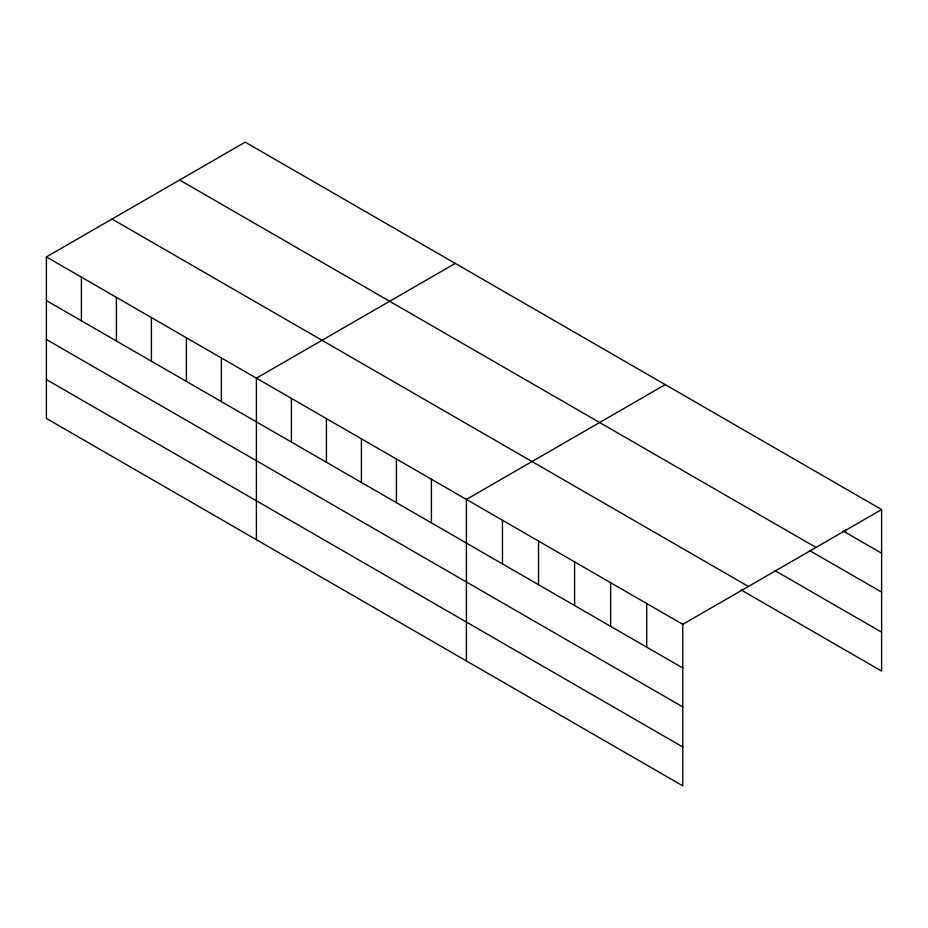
<?xml version="1.0" encoding="UTF-8"?>
<svg xmlns="http://www.w3.org/2000/svg" width="928" height="928" viewBox="0 0 928 928"><rect width="100%" height="100%" fill="white"/><g stroke="black" fill="none" stroke-linecap="round" stroke-linejoin="round"><path stroke-width="1.39" d="M682.776 706.892L682.776 624.347L46.4 256.928L46.4 418.447L682.776 785.854L682.776 706.892L46.4 339.486M741.089 589.941L881.6 671.072L881.6 509.553L245.224 142.146L46.4 256.928M455.23 263.39L256.406 378.183L256.406 539.69M665.237 384.633L466.401 499.426L466.401 660.933M682.776 624.347L881.6 509.553M843.053 530.955L881.6 553.216M179.614 180.02L815.99 547.427M809.483 550.466L881.6 592.099M774.66 570.43L881.6 632.177M112.01 219.054L748.386 586.461M46.4 300.591L682.776 667.998M46.4 379.564L682.776 746.97M845.536 529.575L845.536 532.394M646.712 603.525L646.712 647.187M610.647 582.703L610.647 626.365M574.594 561.881L574.594 605.543M538.53 541.059L538.53 584.721M502.466 520.237L502.466 563.899M431.404 479.219L431.404 522.882M396.407 459.012L396.407 502.674M361.41 438.805L361.41 482.456M326.401 418.598L326.401 462.248M291.404 398.39L291.404 442.041M221.398 357.976L221.398 401.627M186.4 337.769L186.4 381.42M151.403 317.562L151.403 361.212M116.406 297.354L116.406 341.005M81.397 277.147L81.397 320.798"/></g></svg>
